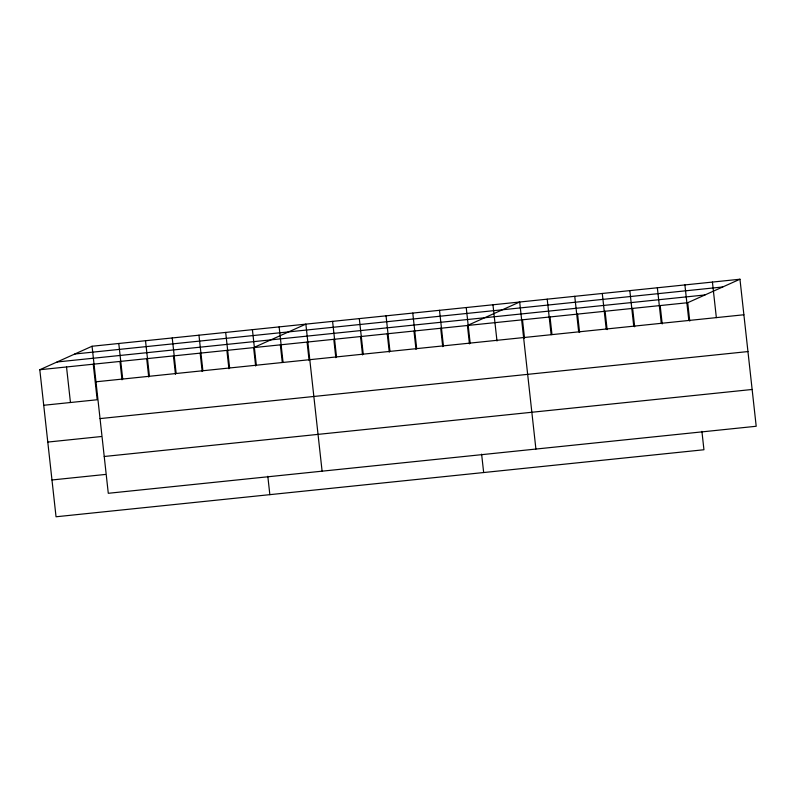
<?xml version="1.0" encoding="UTF-8"?>
<svg xmlns="http://www.w3.org/2000/svg" width="796" height="796" viewBox="0 0 796 796"><rect width="100%" height="100%" fill="white"/><g stroke="black" fill="none" stroke-linecap="round" stroke-linejoin="round"><path stroke-width="1.19" d="M701.913 431.352L703.943 449.75L56.038 516.773L39.8 369.732L92.057 346.25L739.962 279.227L756.2 426.268L108.286 493.291L92.057 346.25M39.8 369.732L687.714 302.709L739.962 279.227M74.814 354.001L722.718 286.978M57.043 361.981L704.957 294.958M95.978 381.801L743.892 314.768M43.72 405.273L97.182 399.751L93.251 364.2M100.037 418.596L747.951 351.563M47.79 442.069L101.241 436.536M104.226 456.496L752.14 389.473M51.969 479.978L105.42 474.446M712.43 282.073L716.35 317.624M687.714 302.709L689.744 321.087M684.898 284.918L688.819 320.47M660.173 305.555L662.202 323.942M657.357 287.774L661.277 323.315M632.641 308.4L634.671 326.788M629.825 290.62L633.745 326.161M605.099 311.246L607.129 329.634M602.283 293.465L606.214 329.017M577.568 314.102L579.597 332.489M574.752 296.321L578.672 331.862M550.026 316.947L551.927 334.111M547.21 299.167L551.14 334.708M522.494 319.793L524.524 338.181M535.907 449.053L519.679 302.012L467.421 325.494L469.451 343.882M492.953 304.778L496.993 341.026M466.227 307.545L470.147 343.086M481.62 454.138L483.66 472.535M439.501 310.311L443.422 345.852M440.695 328.26L442.725 346.648M412.776 313.077L416.696 348.618M413.97 331.027L416 349.404M386.04 315.843L389.97 351.384M387.244 333.793L389.274 352.17M359.314 318.599L363.245 354.15M360.518 336.549L362.548 354.936M332.589 321.365L336.519 356.916M333.793 339.315L335.822 357.702M322.101 471.172L305.863 324.131L253.616 347.613L255.645 366.001M307.067 342.081L309.097 360.469M279.137 326.897L283.068 362.439M280.341 344.847L282.232 362.011M252.412 329.663L256.332 365.205M267.814 476.257L269.844 494.654M225.686 332.43L229.606 367.971M226.88 350.379L228.91 368.767M198.96 335.196L202.881 370.737M200.154 353.145L202.184 371.523M172.234 337.962L176.155 373.503M173.429 355.911L175.458 374.289M145.509 340.718L149.429 376.269M146.703 358.668L148.733 377.055M118.783 343.484L122.703 379.035M119.977 361.434L122.007 379.821M66.526 366.966L70.446 402.507"/></g></svg>
